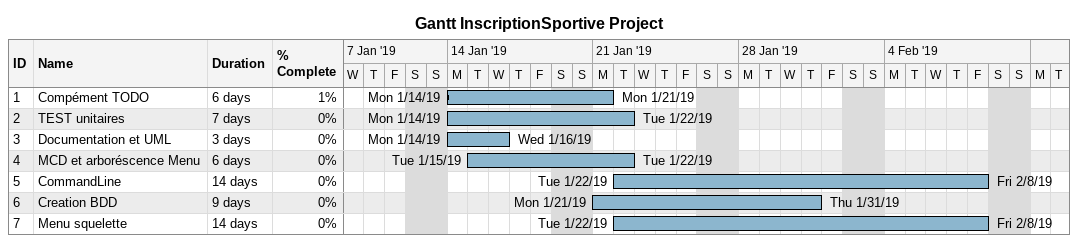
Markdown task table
Gantt InscriptionSportive Project

| ID | Task | Duration | Start | Finish | % complete |
|---|---|---|---|---|---|
| 1 | Compément TODO | 6d | 2019-01-14 | 2019-01-21 | 1 |
| 2 | TEST unitaires | 7d | 2019-01-14 | 2019-01-22 | 0 |
| 3 | Documentation et UML | 3d | 2019-01-14 | 2019-01-16 | 0 |
| 4 | MCD et arboréscence Menu | 6d | 2019-01-15 | 2019-01-22 | 0 |
| 5 | CommandLine | 14d | 2019-01-22 | 2019-02-08 | 0 |
| 6 | Creation BDD | 9d | 2019-01-21 | 2019-01-31 | 0 |
| 7 | Menu squelette | 14d | 2019-01-22 | 2019-02-08 | 0 |
